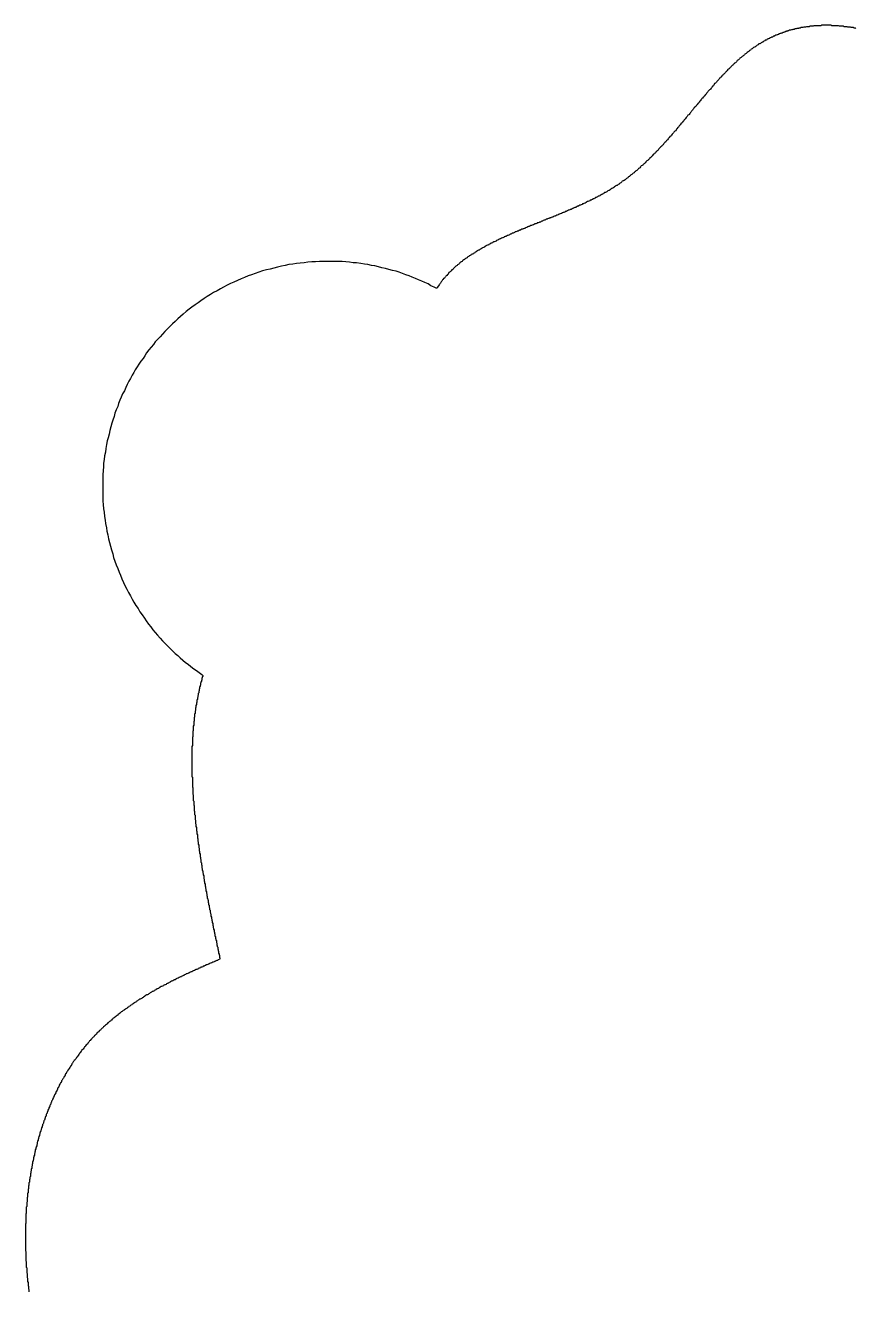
# Model space of a CAD drawing. Header units: millimetres. Extents: x 111 to 2999, y 81 to 1941.
# Drawn here: x 956.9 to 975.25, y 1411.04 to 1439.04 of the extents above; entities that cross this region are included whole.
import ezdxf

# ---------------------------------------------------------------- set-up
doc = ezdxf.new("R2010")
doc.units = ezdxf.units.MM

msp = doc.modelspace()

# ---------------------------------------------------------------- linework, layer by layer
msp.add_polyline3d([(975.25, 1438.973, 0), (975.24, 1438.983, 0), (975.22, 1438.983, 0), (975.21, 1438.983, 0), (975.19, 1438.993, 0), (975.18, 1438.993, 0), (975.16, 1438.993, 0), (975.15, 1438.993, 0), (975.13, 1439.003, 0), (975.12, 1439.003, 0), (975.1, 1439.003, 0), (975.09, 1439.003, 0), (975.07, 1439.003, 0), (975.06, 1439.013, 0), (975.04, 1439.013, 0), (975.02, 1439.013, 0), (975.01, 1439.013, 0), (974.99, 1439.013, 0), (974.98, 1439.023, 0), (974.96, 1439.023, 0), (974.95, 1439.023, 0), (974.93, 1439.023, 0), (974.92, 1439.023, 0), (974.9, 1439.023, 0), (974.89, 1439.023, 0), (974.87, 1439.033, 0), (974.86, 1439.033, 0), (974.84, 1439.033, 0), (974.83, 1439.033, 0), (974.81, 1439.033, 0), (974.8, 1439.033, 0), (974.78, 1439.033, 0), (974.77, 1439.033, 0), (974.75, 1439.033, 0), (974.73, 1439.033, 0), (974.72, 1439.033, 0), (974.7, 1439.043, 0), (974.69, 1439.043, 0), (974.67, 1439.043, 0), (974.66, 1439.043, 0), (974.64, 1439.043, 0), (974.63, 1439.043, 0), (974.61, 1439.043, 0), (974.6, 1439.043, 0), (974.58, 1439.043, 0), (974.57, 1439.043, 0), (974.55, 1439.043, 0), (974.54, 1439.043, 0), (974.52, 1439.043, 0), (974.51, 1439.043, 0), (974.49, 1439.043, 0), (974.48, 1439.033, 0), (974.46, 1439.033, 0), (974.45, 1439.033, 0), (974.43, 1439.033, 0), (974.41, 1439.033, 0), (974.4, 1439.033, 0), (974.38, 1439.033, 0), (974.37, 1439.033, 0), (974.35, 1439.033, 0), (974.34, 1439.033, 0), (974.32, 1439.033, 0), (974.31, 1439.023, 0), (974.29, 1439.023, 0), (974.28, 1439.023, 0), (974.26, 1439.023, 0), (974.25, 1439.023, 0), (974.23, 1439.023, 0), (974.22, 1439.013, 0), (974.2, 1439.013, 0), (974.19, 1439.013, 0), (974.17, 1439.013, 0), (974.16, 1439.013, 0), (974.14, 1439.003, 0), (974.13, 1439.003, 0), (974.11, 1439.003, 0), (974.1, 1439.003, 0), (974.08, 1438.993, 0), (974.07, 1438.993, 0), (974.05, 1438.993, 0), (974.04, 1438.993, 0), (974.02, 1438.983, 0), (974.01, 1438.983, 0), (973.99, 1438.983, 0), (973.98, 1438.973, 0), (973.96, 1438.973, 0), (973.95, 1438.973, 0), (973.93, 1438.963, 0), (973.92, 1438.963, 0), (973.9, 1438.963, 0), (973.89, 1438.953, 0), (973.87, 1438.953, 0), (973.86, 1438.953, 0), (973.84, 1438.943, 0), (973.83, 1438.943, 0), (973.81, 1438.933, 0), (973.8, 1438.933, 0), (973.78, 1438.933, 0), (973.77, 1438.923, 0), (973.75, 1438.923, 0), (973.74, 1438.913, 0), (973.72, 1438.913, 0), (973.71, 1438.903, 0), (973.7, 1438.903, 0), (973.68, 1438.893, 0), (973.67, 1438.893, 0), (973.65, 1438.883, 0), (973.64, 1438.883, 0), (973.62, 1438.873, 0), (973.61, 1438.873, 0), (973.59, 1438.863, 0), (973.58, 1438.863, 0), (973.56, 1438.853, 0), (973.55, 1438.853, 0), (973.54, 1438.843, 0), (973.52, 1438.833, 0), (973.51, 1438.833, 0), (973.49, 1438.823, 0), (973.48, 1438.823, 0), (973.46, 1438.813, 0), (973.45, 1438.803, 0), (973.43, 1438.803, 0), (973.42, 1438.793, 0), (973.41, 1438.783, 0), (973.39, 1438.783, 0), (973.38, 1438.773, 0), (973.36, 1438.763, 0), (973.35, 1438.763, 0), (973.34, 1438.753, 0), (973.32, 1438.743, 0), (973.31, 1438.743, 0), (973.29, 1438.733, 0), (973.28, 1438.723, 0), (973.27, 1438.713, 0), (973.25, 1438.713, 0), (973.24, 1438.703, 0), (973.22, 1438.693, 0), (973.21, 1438.683, 0), (973.2, 1438.673, 0), (973.18, 1438.673, 0), (973.17, 1438.663, 0), (973.16, 1438.653, 0), (973.14, 1438.643, 0), (973.13, 1438.633, 0), (973.11, 1438.633, 0), (973.1, 1438.623, 0), (973.09, 1438.613, 0), (973.07, 1438.603, 0), (973.06, 1438.593, 0), (973.05, 1438.583, 0), (973.03, 1438.573, 0), (973.02, 1438.563, 0), (973.01, 1438.563, 0), (972.99, 1438.553, 0), (972.98, 1438.543, 0), (972.97, 1438.533, 0), (972.96, 1438.523, 0), (972.94, 1438.513, 0), (972.93, 1438.503, 0), (972.92, 1438.493, 0), (972.9, 1438.483, 0), (972.89, 1438.473, 0), (972.88, 1438.463, 0), (972.87, 1438.453, 0), (972.85, 1438.443, 0), (972.84, 1438.433, 0), (972.83, 1438.423, 0), (972.81, 1438.413, 0), (972.8, 1438.403, 0), (972.79, 1438.393, 0), (972.78, 1438.383, 0), (972.77, 1438.373, 0), (972.75, 1438.363, 0), (972.74, 1438.353, 0), (972.73, 1438.343, 0), (972.72, 1438.333, 0), (972.7, 1438.323, 0), (972.69, 1438.313, 0), (972.68, 1438.303, 0), (972.67, 1438.293, 0), (972.66, 1438.283, 0), (972.64, 1438.273, 0), (972.63, 1438.263, 0), (972.62, 1438.253, 0), (972.61, 1438.233, 0), (972.6, 1438.223, 0), (972.59, 1438.213, 0), (972.57, 1438.203, 0), (972.56, 1438.193, 0), (972.55, 1438.183, 0), (972.54, 1438.173, 0), (972.53, 1438.163, 0), (972.52, 1438.153, 0), (972.5, 1438.143, 0), (972.49, 1438.123, 0), (972.48, 1438.113, 0), (972.47, 1438.103, 0), (972.46, 1438.093, 0), (972.45, 1438.083, 0), (972.43, 1438.073, 0), (972.42, 1438.063, 0), (972.41, 1438.043, 0), (972.4, 1438.033, 0), (972.39, 1438.023, 0), (972.38, 1438.013, 0), (972.37, 1438.003, 0), (972.36, 1437.993, 0), (972.34, 1437.973, 0), (972.33, 1437.963, 0), (972.32, 1437.953, 0), (972.31, 1437.943, 0), (972.3, 1437.933, 0), (972.29, 1437.923, 0), (972.28, 1437.903, 0), (972.27, 1437.893, 0), (972.26, 1437.883, 0), (972.24, 1437.873, 0), (972.23, 1437.863, 0), (972.22, 1437.843, 0), (972.21, 1437.833, 0), (972.2, 1437.823, 0), (972.19, 1437.813, 0), (972.18, 1437.803, 0), (972.17, 1437.783, 0), (972.16, 1437.773, 0), (972.15, 1437.763, 0), (972.13, 1437.753, 0), (972.12, 1437.733, 0), (972.11, 1437.723, 0), (972.1, 1437.713, 0), (972.09, 1437.703, 0), (972.08, 1437.683, 0), (972.07, 1437.673, 0), (972.06, 1437.663, 0), (972.05, 1437.653, 0), (972.04, 1437.633, 0), (972.03, 1437.623, 0), (972.02, 1437.613, 0), (972, 1437.603, 0), (971.99, 1437.583, 0), (971.98, 1437.573, 0), (971.97, 1437.563, 0), (971.96, 1437.553, 0), (971.95, 1437.533, 0), (971.94, 1437.523, 0), (971.93, 1437.513, 0), (971.92, 1437.503, 0), (971.91, 1437.483, 0), (971.9, 1437.473, 0), (971.89, 1437.463, 0), (971.88, 1437.453, 0), (971.86, 1437.433, 0), (971.85, 1437.423, 0), (971.84, 1437.413, 0), (971.83, 1437.403, 0), (971.82, 1437.383, 0), (971.81, 1437.373, 0), (971.8, 1437.363, 0), (971.79, 1437.343, 0), (971.78, 1437.333, 0), (971.77, 1437.323, 0), (971.76, 1437.313, 0), (971.75, 1437.293, 0), (971.74, 1437.283, 0), (971.73, 1437.273, 0), (971.72, 1437.253, 0), (971.7, 1437.243, 0), (971.69, 1437.233, 0), (971.68, 1437.223, 0), (971.67, 1437.203, 0), (971.66, 1437.193, 0), (971.65, 1437.183, 0), (971.64, 1437.163, 0), (971.63, 1437.153, 0), (971.62, 1437.143, 0), (971.61, 1437.133, 0), (971.6, 1437.113, 0), (971.59, 1437.103, 0), (971.58, 1437.093, 0), (971.57, 1437.073, 0), (971.56, 1437.063, 0), (971.54, 1437.053, 0), (971.53, 1437.043, 0), (971.52, 1437.023, 0), (971.51, 1437.013, 0), (971.5, 1437.003, 0), (971.49, 1436.983, 0), (971.48, 1436.973, 0), (971.47, 1436.963, 0), (971.46, 1436.953, 0), (971.45, 1436.933, 0), (971.44, 1436.923, 0), (971.43, 1436.913, 0), (971.42, 1436.893, 0), (971.41, 1436.883, 0), (971.39, 1436.873, 0), (971.38, 1436.863, 0), (971.37, 1436.843, 0), (971.36, 1436.833, 0), (971.35, 1436.823, 0), (971.34, 1436.803, 0), (971.33, 1436.793, 0), (971.32, 1436.783, 0), (971.31, 1436.773, 0), (971.3, 1436.753, 0), (971.29, 1436.743, 0), (971.28, 1436.733, 0), (971.27, 1436.713, 0), (971.25, 1436.703, 0), (971.24, 1436.693, 0), (971.23, 1436.683, 0), (971.22, 1436.663, 0), (971.21, 1436.653, 0), (971.2, 1436.643, 0), (971.19, 1436.633, 0), (971.18, 1436.613, 0), (971.17, 1436.603, 0), (971.16, 1436.593, 0), (971.14, 1436.583, 0), (971.13, 1436.563, 0), (971.12, 1436.553, 0), (971.11, 1436.543, 0), (971.1, 1436.533, 0), (971.09, 1436.513, 0), (971.08, 1436.503, 0), (971.07, 1436.493, 0), (971.06, 1436.483, 0), (971.05, 1436.463, 0), (971.03, 1436.453, 0), (971.02, 1436.443, 0), (971.01, 1436.433, 0), (971, 1436.413, 0), (970.99, 1436.403, 0), (970.98, 1436.393, 0), (970.97, 1436.383, 0), (970.96, 1436.373, 0), (970.94, 1436.353, 0), (970.93, 1436.343, 0), (970.92, 1436.333, 0), (970.91, 1436.323, 0), (970.9, 1436.313, 0), (970.89, 1436.293, 0), (970.88, 1436.283, 0), (970.87, 1436.273, 0), (970.85, 1436.263, 0), (970.84, 1436.253, 0), (970.83, 1436.233, 0), (970.82, 1436.223, 0), (970.81, 1436.213, 0), (970.8, 1436.203, 0), (970.78, 1436.193, 0), (970.77, 1436.183, 0), (970.76, 1436.163, 0), (970.75, 1436.153, 0), (970.74, 1436.143, 0), (970.73, 1436.133, 0), (970.72, 1436.123, 0), (970.7, 1436.113, 0), (970.69, 1436.093, 0), (970.68, 1436.083, 0), (970.67, 1436.073, 0), (970.66, 1436.063, 0), (970.65, 1436.053, 0), (970.63, 1436.043, 0), (970.62, 1436.033, 0), (970.61, 1436.023, 0), (970.6, 1436.003, 0), (970.59, 1435.993, 0), (970.57, 1435.983, 0), (970.56, 1435.973, 0), (970.55, 1435.963, 0), (970.54, 1435.953, 0), (970.53, 1435.943, 0), (970.51, 1435.933, 0), (970.5, 1435.923, 0), (970.49, 1435.913, 0), (970.48, 1435.893, 0), (970.47, 1435.883, 0), (970.45, 1435.873, 0), (970.44, 1435.863, 0), (970.43, 1435.853, 0), (970.42, 1435.843, 0), (970.41, 1435.833, 0), (970.39, 1435.823, 0), (970.38, 1435.813, 0), (970.37, 1435.803, 0), (970.36, 1435.793, 0), (970.35, 1435.783, 0), (970.33, 1435.773, 0), (970.32, 1435.763, 0), (970.31, 1435.753, 0), (970.3, 1435.743, 0), (970.28, 1435.733, 0), (970.27, 1435.723, 0), (970.26, 1435.713, 0), (970.25, 1435.703, 0), (970.23, 1435.693, 0), (970.22, 1435.683, 0), (970.21, 1435.673, 0), (970.2, 1435.663, 0), (970.18, 1435.653, 0), (970.17, 1435.643, 0), (970.16, 1435.633, 0), (970.15, 1435.623, 0), (970.13, 1435.613, 0), (970.12, 1435.603, 0), (970.11, 1435.603, 0), (970.09, 1435.593, 0), (970.08, 1435.583, 0), (970.07, 1435.573, 0), (970.06, 1435.563, 0), (970.04, 1435.553, 0), (970.03, 1435.543, 0), (970.02, 1435.533, 0), (970, 1435.523, 0), (969.99, 1435.513, 0), (969.98, 1435.503, 0), (969.96, 1435.503, 0), (969.95, 1435.493, 0), (969.94, 1435.483, 0), (969.92, 1435.473, 0), (969.91, 1435.463, 0), (969.9, 1435.453, 0), (969.88, 1435.443, 0), (969.87, 1435.443, 0), (969.86, 1435.433, 0), (969.84, 1435.423, 0), (969.83, 1435.413, 0), (969.82, 1435.403, 0), (969.8, 1435.393, 0), (969.79, 1435.393, 0), (969.77, 1435.383, 0), (969.76, 1435.373, 0), (969.75, 1435.363, 0), (969.73, 1435.353, 0), (969.72, 1435.343, 0), (969.7, 1435.343, 0), (969.69, 1435.333, 0), (969.67, 1435.323, 0), (969.66, 1435.313, 0), (969.65, 1435.303, 0), (969.63, 1435.303, 0), (969.62, 1435.293, 0), (969.6, 1435.283, 0), (969.59, 1435.273, 0), (969.57, 1435.263, 0), (969.56, 1435.263, 0), (969.54, 1435.253, 0), (969.53, 1435.243, 0), (969.51, 1435.233, 0), (969.5, 1435.233, 0), (969.49, 1435.223, 0), (969.47, 1435.213, 0), (969.46, 1435.203, 0), (969.44, 1435.203, 0), (969.43, 1435.193, 0), (969.41, 1435.183, 0), (969.4, 1435.173, 0), (969.38, 1435.173, 0), (969.37, 1435.163, 0), (969.35, 1435.153, 0), (969.33, 1435.143, 0), (969.32, 1435.143, 0), (969.3, 1435.133, 0), (969.29, 1435.123, 0), (969.27, 1435.113, 0), (969.26, 1435.113, 0), (969.24, 1435.103, 0), (969.23, 1435.093, 0), (969.21, 1435.093, 0), (969.2, 1435.083, 0), (969.18, 1435.073, 0), (969.17, 1435.063, 0), (969.15, 1435.063, 0), (969.13, 1435.053, 0), (969.12, 1435.043, 0), (969.1, 1435.043, 0), (969.09, 1435.033, 0), (969.07, 1435.023, 0), (969.06, 1435.013, 0), (969.04, 1435.013, 0), (969.02, 1435.003, 0), (969.01, 1434.993, 0), (968.99, 1434.993, 0), (968.98, 1434.983, 0), (968.96, 1434.973, 0), (968.94, 1434.973, 0), (968.93, 1434.963, 0), (968.91, 1434.953, 0), (968.9, 1434.953, 0), (968.88, 1434.943, 0), (968.86, 1434.933, 0), (968.85, 1434.923, 0), (968.83, 1434.923, 0), (968.82, 1434.913, 0), (968.8, 1434.903, 0), (968.78, 1434.903, 0), (968.77, 1434.893, 0), (968.75, 1434.883, 0), (968.74, 1434.883, 0), (968.72, 1434.873, 0), (968.7, 1434.863, 0), (968.69, 1434.863, 0), (968.67, 1434.853, 0), (968.65, 1434.843, 0), (968.64, 1434.843, 0), (968.62, 1434.833, 0), (968.61, 1434.823, 0), (968.59, 1434.823, 0), (968.57, 1434.813, 0), (968.56, 1434.803, 0), (968.54, 1434.803, 0), (968.52, 1434.793, 0), (968.51, 1434.783, 0), (968.49, 1434.783, 0), (968.48, 1434.773, 0), (968.46, 1434.773, 0), (968.44, 1434.763, 0), (968.43, 1434.753, 0), (968.41, 1434.753, 0), (968.39, 1434.743, 0), (968.38, 1434.733, 0), (968.36, 1434.733, 0), (968.34, 1434.723, 0), (968.33, 1434.713, 0), (968.31, 1434.713, 0), (968.3, 1434.703, 0), (968.28, 1434.693, 0), (968.26, 1434.693, 0), (968.25, 1434.683, 0), (968.23, 1434.673, 0), (968.21, 1434.673, 0), (968.2, 1434.663, 0), (968.18, 1434.653, 0), (968.16, 1434.653, 0), (968.15, 1434.643, 0), (968.13, 1434.633, 0), (968.12, 1434.633, 0), (968.1, 1434.623, 0), (968.08, 1434.613, 0), (968.07, 1434.613, 0), (968.05, 1434.603, 0), (968.03, 1434.593, 0), (968.02, 1434.593, 0), (968, 1434.583, 0), (967.98, 1434.573, 0), (967.97, 1434.573, 0), (967.95, 1434.563, 0), (967.94, 1434.553, 0), (967.92, 1434.553, 0), (967.9, 1434.543, 0), (967.89, 1434.533, 0), (967.87, 1434.533, 0), (967.85, 1434.523, 0), (967.84, 1434.513, 0), (967.82, 1434.513, 0), (967.81, 1434.503, 0), (967.79, 1434.493, 0), (967.77, 1434.493, 0), (967.76, 1434.483, 0), (967.74, 1434.473, 0), (967.72, 1434.473, 0), (967.71, 1434.463, 0), (967.69, 1434.453, 0), (967.68, 1434.443, 0), (967.66, 1434.443, 0), (967.64, 1434.433, 0), (967.63, 1434.423, 0), (967.61, 1434.423, 0), (967.6, 1434.413, 0), (967.58, 1434.403, 0), (967.56, 1434.393, 0), (967.55, 1434.393, 0), (967.53, 1434.383, 0), (967.52, 1434.373, 0), (967.5, 1434.373, 0), (967.48, 1434.363, 0), (967.47, 1434.353, 0), (967.45, 1434.343, 0), (967.44, 1434.343, 0), (967.42, 1434.333, 0), (967.4, 1434.323, 0), (967.39, 1434.323, 0), (967.37, 1434.313, 0), (967.36, 1434.303, 0), (967.34, 1434.293, 0), (967.33, 1434.293, 0), (967.31, 1434.283, 0), (967.3, 1434.273, 0), (967.28, 1434.263, 0), (967.26, 1434.253, 0), (967.25, 1434.253, 0), (967.23, 1434.243, 0), (967.22, 1434.233, 0), (967.2, 1434.223, 0), (967.19, 1434.223, 0), (967.17, 1434.213, 0), (967.16, 1434.203, 0), (967.14, 1434.193, 0), (967.13, 1434.183, 0), (967.11, 1434.183, 0), (967.09, 1434.173, 0), (967.08, 1434.163, 0), (967.06, 1434.153, 0), (967.05, 1434.143, 0), (967.03, 1434.133, 0), (967.02, 1434.133, 0), (967, 1434.123, 0), (966.99, 1434.113, 0), (966.97, 1434.103, 0), (966.96, 1434.093, 0), (966.94, 1434.083, 0), (966.93, 1434.073, 0), (966.91, 1434.073, 0), (966.9, 1434.063, 0), (966.89, 1434.053, 0), (966.87, 1434.043, 0), (966.86, 1434.033, 0), (966.84, 1434.023, 0), (966.83, 1434.013, 0), (966.81, 1434.003, 0), (966.8, 1433.993, 0), (966.78, 1433.983, 0), (966.77, 1433.983, 0), (966.75, 1433.973, 0), (966.74, 1433.963, 0), (966.73, 1433.953, 0), (966.71, 1433.943, 0), (966.7, 1433.933, 0), (966.68, 1433.923, 0), (966.67, 1433.913, 0), (966.66, 1433.903, 0), (966.64, 1433.893, 0), (966.63, 1433.883, 0), (966.61, 1433.873, 0), (966.6, 1433.863, 0), (966.59, 1433.853, 0), (966.57, 1433.843, 0), (966.56, 1433.833, 0), (966.55, 1433.823, 0), (966.53, 1433.813, 0), (966.52, 1433.803, 0), (966.5, 1433.793, 0), (966.49, 1433.773, 0), (966.48, 1433.763, 0), (966.46, 1433.753, 0), (966.45, 1433.743, 0), (966.44, 1433.733, 0), (966.43, 1433.723, 0), (966.41, 1433.713, 0), (966.4, 1433.703, 0), (966.39, 1433.693, 0), (966.37, 1433.673, 0), (966.36, 1433.663, 0), (966.35, 1433.653, 0), (966.34, 1433.643, 0), (966.32, 1433.633, 0), (966.31, 1433.613, 0), (966.3, 1433.603, 0), (966.29, 1433.593, 0), (966.27, 1433.583, 0), (966.26, 1433.573, 0), (966.25, 1433.553, 0), (966.24, 1433.543, 0), (966.23, 1433.533, 0), (966.21, 1433.513, 0), (966.2, 1433.503, 0), (966.19, 1433.493, 0), (966.18, 1433.483, 0), (966.17, 1433.463, 0), (966.16, 1433.453, 0), (966.14, 1433.443, 0), (966.13, 1433.423, 0), (966.12, 1433.413, 0), (966.11, 1433.403, 0), (966.1, 1433.383, 0), (966.09, 1433.373, 0), (966.08, 1433.353, 0), (966.07, 1433.343, 0), (966.06, 1433.323, 0), (966.05, 1433.313, 0), (966.04, 1433.303, 0), (966.03, 1433.283, 0), (966.02, 1433.273, 0), (966.01, 1433.253, 0), (966, 1433.243, 0), (965.99, 1433.223, 0), (965.93, 1433.253, 0), (965.86, 1433.283, 0), (965.8, 1433.323, 0), (965.73, 1433.353, 0), (965.66, 1433.383, 0), (965.59, 1433.413, 0), (965.52, 1433.443, 0), (965.45, 1433.473, 0), (965.38, 1433.503, 0), (965.31, 1433.523, 0), (965.23, 1433.553, 0), (965.16, 1433.583, 0), (965.09, 1433.603, 0), (965.01, 1433.623, 0), (964.93, 1433.643, 0), (964.86, 1433.663, 0), (964.78, 1433.683, 0), (964.7, 1433.703, 0), (964.62, 1433.723, 0), (964.55, 1433.733, 0), (964.47, 1433.753, 0), (964.39, 1433.763, 0), (964.31, 1433.773, 0), (964.22, 1433.793, 0), (964.14, 1433.793, 0), (964.06, 1433.803, 0), (963.98, 1433.813, 0), (963.9, 1433.823, 0), (963.81, 1433.823, 0), (963.73, 1433.823, 0), (963.65, 1433.823, 0), (963.56, 1433.823, 0), (963.48, 1433.823, 0), (963.4, 1433.823, 0), (963.31, 1433.813, 0), (963.23, 1433.813, 0), (963.14, 1433.803, 0), (963.06, 1433.793, 0), (962.97, 1433.783, 0), (962.89, 1433.773, 0), (962.81, 1433.763, 0), (962.72, 1433.753, 0), (962.64, 1433.733, 0), (962.56, 1433.713, 0), (962.47, 1433.693, 0), (962.39, 1433.673, 0), (962.31, 1433.653, 0), (962.23, 1433.633, 0), (962.14, 1433.613, 0), (962.06, 1433.583, 0), (961.98, 1433.553, 0), (961.9, 1433.523, 0), (961.82, 1433.503, 0), (961.74, 1433.463, 0), (961.67, 1433.433, 0), (961.59, 1433.403, 0), (961.51, 1433.363, 0), (961.43, 1433.333, 0), (961.36, 1433.293, 0), (961.28, 1433.253, 0), (961.21, 1433.213, 0), (961.14, 1433.173, 0), (961.06, 1433.133, 0), (960.99, 1433.093, 0), (960.92, 1433.043, 0), (960.85, 1433.003, 0), (960.78, 1432.953, 0), (960.72, 1432.903, 0), (960.65, 1432.863, 0), (960.58, 1432.813, 0), (960.52, 1432.763, 0), (960.45, 1432.713, 0), (960.39, 1432.653, 0), (960.33, 1432.603, 0), (960.27, 1432.553, 0), (960.21, 1432.493, 0), (960.15, 1432.443, 0), (960.09, 1432.383, 0), (960.04, 1432.333, 0), (959.98, 1432.273, 0), (959.93, 1432.213, 0), (959.88, 1432.153, 0), (959.83, 1432.103, 0), (959.77, 1432.043, 0), (959.73, 1431.983, 0), (959.68, 1431.923, 0), (959.63, 1431.863, 0), (959.58, 1431.803, 0), (959.54, 1431.733, 0), (959.5, 1431.673, 0), (959.45, 1431.613, 0), (959.41, 1431.553, 0), (959.37, 1431.493, 0), (959.33, 1431.423, 0), (959.3, 1431.363, 0), (959.26, 1431.303, 0), (959.22, 1431.233, 0), (959.19, 1431.173, 0), (959.15, 1431.103, 0), (959.12, 1431.033, 0), (959.09, 1430.963, 0), (959.05, 1430.893, 0), (959.02, 1430.823, 0), (958.99, 1430.753, 0), (958.96, 1430.683, 0), (958.94, 1430.613, 0), (958.91, 1430.543, 0), (958.88, 1430.463, 0), (958.86, 1430.393, 0), (958.83, 1430.313, 0), (958.81, 1430.243, 0), (958.79, 1430.163, 0), (958.77, 1430.083, 0), (958.75, 1430.003, 0), (958.73, 1429.923, 0), (958.71, 1429.853, 0), (958.69, 1429.773, 0), (958.68, 1429.683, 0), (958.67, 1429.603, 0), (958.65, 1429.523, 0), (958.64, 1429.443, 0), (958.63, 1429.363, 0), (958.63, 1429.283, 0), (958.62, 1429.193, 0), (958.61, 1429.113, 0), (958.61, 1429.033, 0), (958.61, 1428.943, 0), (958.61, 1428.863, 0), (958.61, 1428.773, 0), (958.61, 1428.693, 0), (958.61, 1428.613, 0), (958.61, 1428.523, 0), (958.62, 1428.443, 0), (958.63, 1428.353, 0), (958.64, 1428.273, 0), (958.65, 1428.183, 0), (958.66, 1428.103, 0), (958.67, 1428.023, 0), (958.69, 1427.933, 0), (958.7, 1427.853, 0), (958.72, 1427.773, 0), (958.74, 1427.683, 0), (958.76, 1427.603, 0), (958.78, 1427.523, 0), (958.8, 1427.443, 0), (958.83, 1427.353, 0), (958.85, 1427.273, 0), (958.88, 1427.193, 0), (958.91, 1427.113, 0), (958.94, 1427.033, 0), (958.97, 1426.953, 0), (959, 1426.883, 0), (959.03, 1426.803, 0), (959.07, 1426.723, 0), (959.1, 1426.653, 0), (959.14, 1426.573, 0), (959.18, 1426.503, 0), (959.22, 1426.423, 0), (959.26, 1426.353, 0), (959.3, 1426.283, 0), (959.34, 1426.213, 0), (959.39, 1426.143, 0), (959.43, 1426.073, 0), (959.48, 1426.003, 0), (959.53, 1425.933, 0), (959.57, 1425.873, 0), (959.62, 1425.803, 0), (959.67, 1425.743, 0), (959.72, 1425.673, 0), (959.77, 1425.613, 0), (959.82, 1425.553, 0), (959.88, 1425.493, 0), (959.93, 1425.433, 0), (959.99, 1425.373, 0), (960.04, 1425.323, 0), (960.1, 1425.263, 0), (960.15, 1425.213, 0), (960.21, 1425.153, 0), (960.27, 1425.103, 0), (960.32, 1425.053, 0), (960.38, 1425.003, 0), (960.44, 1424.953, 0), (960.5, 1424.913, 0), (960.56, 1424.863, 0), (960.62, 1424.813, 0), (960.68, 1424.773, 0), (960.74, 1424.733, 0), (960.8, 1424.683, 0), (960.82, 1424.663, 0), (960.82, 1424.643, 0), (960.81, 1424.633, 0), (960.81, 1424.613, 0), (960.8, 1424.603, 0), (960.8, 1424.583, 0), (960.8, 1424.563, 0), (960.79, 1424.553, 0), (960.79, 1424.533, 0), (960.78, 1424.523, 0), (960.78, 1424.503, 0), (960.77, 1424.493, 0), (960.77, 1424.473, 0), (960.77, 1424.453, 0), (960.76, 1424.443, 0), (960.76, 1424.423, 0), (960.75, 1424.413, 0), (960.75, 1424.393, 0), (960.75, 1424.373, 0), (960.74, 1424.363, 0), (960.74, 1424.343, 0), (960.74, 1424.333, 0), (960.73, 1424.313, 0), (960.73, 1424.293, 0), (960.73, 1424.283, 0), (960.72, 1424.263, 0), (960.72, 1424.253, 0), (960.72, 1424.233, 0), (960.71, 1424.213, 0), (960.71, 1424.203, 0), (960.71, 1424.183, 0), (960.7, 1424.173, 0), (960.7, 1424.153, 0), (960.7, 1424.133, 0), (960.69, 1424.123, 0), (960.69, 1424.103, 0), (960.69, 1424.093, 0), (960.69, 1424.073, 0), (960.68, 1424.053, 0), (960.68, 1424.043, 0), (960.68, 1424.023, 0), (960.67, 1424.003, 0), (960.67, 1423.993, 0), (960.67, 1423.973, 0), (960.67, 1423.963, 0), (960.66, 1423.943, 0), (960.66, 1423.923, 0), (960.66, 1423.913, 0), (960.66, 1423.893, 0), (960.65, 1423.873, 0), (960.65, 1423.863, 0), (960.65, 1423.843, 0), (960.65, 1423.823, 0), (960.64, 1423.813, 0), (960.64, 1423.793, 0), (960.64, 1423.773, 0), (960.64, 1423.763, 0), (960.64, 1423.743, 0), (960.63, 1423.733, 0), (960.63, 1423.713, 0), (960.63, 1423.693, 0), (960.63, 1423.683, 0), (960.63, 1423.663, 0), (960.62, 1423.643, 0), (960.62, 1423.633, 0), (960.62, 1423.613, 0), (960.62, 1423.593, 0), (960.62, 1423.583, 0), (960.62, 1423.563, 0), (960.61, 1423.543, 0), (960.61, 1423.533, 0), (960.61, 1423.513, 0), (960.61, 1423.493, 0), (960.61, 1423.483, 0), (960.61, 1423.463, 0), (960.61, 1423.443, 0), (960.6, 1423.433, 0), (960.6, 1423.413, 0), (960.6, 1423.393, 0), (960.6, 1423.383, 0), (960.6, 1423.363, 0), (960.6, 1423.343, 0), (960.6, 1423.333, 0), (960.6, 1423.313, 0), (960.59, 1423.293, 0), (960.59, 1423.283, 0), (960.59, 1423.263, 0), (960.59, 1423.243, 0), (960.59, 1423.233, 0), (960.59, 1423.213, 0), (960.59, 1423.193, 0), (960.59, 1423.183, 0), (960.59, 1423.163, 0), (960.59, 1423.143, 0), (960.59, 1423.123, 0), (960.59, 1423.113, 0), (960.58, 1423.093, 0), (960.58, 1423.073, 0), (960.58, 1423.063, 0), (960.58, 1423.043, 0), (960.58, 1423.023, 0), (960.58, 1423.013, 0), (960.58, 1422.993, 0), (960.58, 1422.973, 0), (960.58, 1422.963, 0), (960.58, 1422.943, 0), (960.58, 1422.923, 0), (960.58, 1422.903, 0), (960.58, 1422.893, 0), (960.58, 1422.873, 0), (960.58, 1422.853, 0), (960.58, 1422.843, 0), (960.58, 1422.823, 0), (960.58, 1422.803, 0), (960.58, 1422.793, 0), (960.58, 1422.773, 0), (960.58, 1422.753, 0), (960.58, 1422.733, 0), (960.58, 1422.723, 0), (960.58, 1422.703, 0), (960.58, 1422.683, 0), (960.58, 1422.673, 0), (960.58, 1422.653, 0), (960.58, 1422.633, 0), (960.58, 1422.613, 0), (960.58, 1422.603, 0), (960.58, 1422.583, 0), (960.58, 1422.563, 0), (960.58, 1422.543, 0), (960.58, 1422.533, 0), (960.58, 1422.513, 0), (960.58, 1422.493, 0), (960.58, 1422.483, 0), (960.58, 1422.463, 0), (960.58, 1422.443, 0), (960.58, 1422.423, 0), (960.59, 1422.413, 0), (960.59, 1422.393, 0), (960.59, 1422.373, 0), (960.59, 1422.353, 0), (960.59, 1422.343, 0), (960.59, 1422.323, 0), (960.59, 1422.303, 0), (960.59, 1422.293, 0), (960.59, 1422.273, 0), (960.59, 1422.253, 0), (960.59, 1422.233, 0), (960.59, 1422.223, 0), (960.59, 1422.203, 0), (960.6, 1422.183, 0), (960.6, 1422.163, 0), (960.6, 1422.153, 0), (960.6, 1422.133, 0), (960.6, 1422.113, 0), (960.6, 1422.093, 0), (960.6, 1422.083, 0), (960.6, 1422.063, 0), (960.6, 1422.043, 0), (960.61, 1422.023, 0), (960.61, 1422.013, 0), (960.61, 1421.993, 0), (960.61, 1421.973, 0), (960.61, 1421.953, 0), (960.61, 1421.943, 0), (960.61, 1421.923, 0), (960.61, 1421.903, 0), (960.62, 1421.883, 0), (960.62, 1421.873, 0), (960.62, 1421.853, 0), (960.62, 1421.833, 0), (960.62, 1421.813, 0), (960.62, 1421.803, 0), (960.63, 1421.783, 0), (960.63, 1421.763, 0), (960.63, 1421.743, 0), (960.63, 1421.733, 0), (960.63, 1421.713, 0), (960.63, 1421.693, 0), (960.63, 1421.673, 0), (960.64, 1421.663, 0), (960.64, 1421.643, 0), (960.64, 1421.623, 0), (960.64, 1421.603, 0), (960.64, 1421.593, 0), (960.65, 1421.573, 0), (960.65, 1421.553, 0), (960.65, 1421.533, 0), (960.65, 1421.513, 0), (960.65, 1421.503, 0), (960.65, 1421.483, 0), (960.66, 1421.463, 0), (960.66, 1421.443, 0), (960.66, 1421.433, 0), (960.66, 1421.413, 0), (960.66, 1421.393, 0), (960.67, 1421.373, 0), (960.67, 1421.363, 0), (960.67, 1421.343, 0), (960.67, 1421.323, 0), (960.68, 1421.303, 0), (960.68, 1421.283, 0), (960.68, 1421.273, 0), (960.68, 1421.253, 0), (960.68, 1421.233, 0), (960.69, 1421.213, 0), (960.69, 1421.203, 0), (960.69, 1421.183, 0), (960.69, 1421.163, 0), (960.7, 1421.143, 0), (960.7, 1421.123, 0), (960.7, 1421.113, 0), (960.7, 1421.093, 0), (960.7, 1421.073, 0), (960.71, 1421.053, 0), (960.71, 1421.043, 0), (960.71, 1421.023, 0), (960.71, 1421.003, 0), (960.72, 1420.983, 0), (960.72, 1420.963, 0), (960.72, 1420.953, 0), (960.72, 1420.933, 0), (960.73, 1420.913, 0), (960.73, 1420.893, 0), (960.73, 1420.873, 0), (960.73, 1420.863, 0), (960.74, 1420.843, 0), (960.74, 1420.823, 0), (960.74, 1420.803, 0), (960.74, 1420.793, 0), (960.75, 1420.773, 0), (960.75, 1420.753, 0), (960.75, 1420.733, 0), (960.76, 1420.713, 0), (960.76, 1420.703, 0), (960.76, 1420.683, 0), (960.76, 1420.663, 0), (960.77, 1420.643, 0), (960.77, 1420.623, 0), (960.77, 1420.613, 0), (960.78, 1420.593, 0), (960.78, 1420.573, 0), (960.78, 1420.553, 0), (960.78, 1420.533, 0), (960.79, 1420.523, 0), (960.79, 1420.503, 0), (960.79, 1420.483, 0), (960.8, 1420.463, 0), (960.8, 1420.443, 0), (960.8, 1420.433, 0), (960.8, 1420.413, 0), (960.81, 1420.393, 0), (960.81, 1420.373, 0), (960.81, 1420.353, 0), (960.82, 1420.343, 0), (960.82, 1420.323, 0), (960.82, 1420.303, 0), (960.83, 1420.283, 0), (960.83, 1420.263, 0), (960.83, 1420.253, 0), (960.84, 1420.233, 0), (960.84, 1420.213, 0), (960.84, 1420.193, 0), (960.84, 1420.173, 0), (960.85, 1420.163, 0), (960.85, 1420.143, 0), (960.85, 1420.123, 0), (960.86, 1420.103, 0), (960.86, 1420.083, 0), (960.86, 1420.073, 0), (960.87, 1420.053, 0), (960.87, 1420.033, 0), (960.87, 1420.013, 0), (960.88, 1419.993, 0), (960.88, 1419.983, 0), (960.88, 1419.963, 0), (960.89, 1419.943, 0), (960.89, 1419.923, 0), (960.89, 1419.903, 0), (960.9, 1419.883, 0), (960.9, 1419.873, 0), (960.9, 1419.853, 0), (960.91, 1419.833, 0), (960.91, 1419.813, 0), (960.91, 1419.793, 0), (960.92, 1419.783, 0), (960.92, 1419.763, 0), (960.92, 1419.743, 0), (960.93, 1419.723, 0), (960.93, 1419.703, 0), (960.94, 1419.693, 0), (960.94, 1419.673, 0), (960.94, 1419.653, 0), (960.95, 1419.633, 0), (960.95, 1419.613, 0), (960.95, 1419.593, 0), (960.96, 1419.583, 0), (960.96, 1419.563, 0), (960.96, 1419.543, 0), (960.97, 1419.523, 0), (960.97, 1419.503, 0), (960.97, 1419.493, 0), (960.98, 1419.473, 0), (960.98, 1419.453, 0), (960.98, 1419.433, 0), (960.99, 1419.413, 0), (960.99, 1419.403, 0), (961, 1419.383, 0), (961, 1419.363, 0), (961, 1419.343, 0), (961.01, 1419.323, 0), (961.01, 1419.303, 0), (961.01, 1419.293, 0), (961.02, 1419.273, 0), (961.02, 1419.253, 0), (961.03, 1419.233, 0), (961.03, 1419.213, 0), (961.03, 1419.203, 0), (961.04, 1419.183, 0), (961.04, 1419.163, 0), (961.04, 1419.143, 0), (961.05, 1419.123, 0), (961.05, 1419.103, 0), (961.05, 1419.093, 0), (961.06, 1419.073, 0), (961.06, 1419.053, 0), (961.07, 1419.033, 0), (961.07, 1419.013, 0), (961.07, 1419.003, 0), (961.08, 1418.983, 0), (961.08, 1418.963, 0), (961.09, 1418.943, 0), (961.09, 1418.923, 0), (961.09, 1418.903, 0), (961.1, 1418.893, 0), (961.1, 1418.873, 0), (961.1, 1418.853, 0), (961.11, 1418.833, 0), (961.11, 1418.813, 0), (961.12, 1418.803, 0), (961.12, 1418.783, 0), (961.12, 1418.763, 0), (961.13, 1418.743, 0), (961.13, 1418.723, 0), (961.13, 1418.703, 0), (961.14, 1418.693, 0), (961.14, 1418.673, 0), (961.15, 1418.653, 0), (961.15, 1418.633, 0), (961.15, 1418.613, 0), (961.16, 1418.603, 0), (961.16, 1418.583, 0), (961.17, 1418.563, 0), (961.17, 1418.543, 0), (961.17, 1418.523, 0), (961.18, 1418.503, 0), (961.18, 1418.493, 0), (961.19, 1418.473, 0), (961.19, 1418.453, 0), (961.19, 1418.433, 0), (961.2, 1418.413, 0), (961.2, 1418.403, 0), (961.19, 1418.383, 0), (961.18, 1418.383, 0), (961.16, 1418.373, 0), (961.15, 1418.363, 0), (961.13, 1418.363, 0), (961.11, 1418.353, 0), (961.1, 1418.343, 0), (961.08, 1418.343, 0), (961.07, 1418.333, 0), (961.05, 1418.323, 0), (961.04, 1418.323, 0), (961.02, 1418.313, 0), (961, 1418.303, 0), (960.99, 1418.303, 0), (960.97, 1418.293, 0), (960.96, 1418.283, 0), (960.94, 1418.283, 0), (960.93, 1418.273, 0), (960.91, 1418.263, 0), (960.89, 1418.263, 0), (960.88, 1418.253, 0), (960.86, 1418.243, 0), (960.85, 1418.233, 0), (960.83, 1418.233, 0), (960.82, 1418.223, 0), (960.8, 1418.213, 0), (960.78, 1418.213, 0), (960.77, 1418.203, 0), (960.75, 1418.193, 0), (960.74, 1418.193, 0), (960.72, 1418.183, 0), (960.71, 1418.173, 0), (960.69, 1418.163, 0), (960.67, 1418.163, 0), (960.66, 1418.153, 0), (960.64, 1418.143, 0), (960.63, 1418.143, 0), (960.61, 1418.133, 0), (960.6, 1418.123, 0), (960.58, 1418.113, 0), (960.56, 1418.113, 0), (960.55, 1418.103, 0), (960.53, 1418.093, 0), (960.52, 1418.083, 0), (960.5, 1418.083, 0), (960.49, 1418.073, 0), (960.47, 1418.063, 0), (960.45, 1418.063, 0), (960.44, 1418.053, 0), (960.42, 1418.043, 0), (960.41, 1418.033, 0), (960.39, 1418.033, 0), (960.38, 1418.023, 0), (960.36, 1418.013, 0), (960.35, 1418.003, 0), (960.33, 1418.003, 0), (960.31, 1417.993, 0), (960.3, 1417.983, 0), (960.28, 1417.973, 0), (960.27, 1417.973, 0), (960.25, 1417.963, 0), (960.24, 1417.953, 0), (960.22, 1417.943, 0), (960.21, 1417.933, 0), (960.19, 1417.933, 0), (960.18, 1417.923, 0), (960.16, 1417.913, 0), (960.14, 1417.903, 0), (960.13, 1417.903, 0), (960.11, 1417.893, 0), (960.1, 1417.883, 0), (960.08, 1417.873, 0), (960.07, 1417.863, 0), (960.05, 1417.863, 0), (960.04, 1417.853, 0), (960.02, 1417.843, 0), (960.01, 1417.833, 0), (959.99, 1417.823, 0), (959.98, 1417.823, 0), (959.96, 1417.813, 0), (959.95, 1417.803, 0), (959.93, 1417.793, 0), (959.91, 1417.783, 0), (959.9, 1417.783, 0), (959.88, 1417.773, 0), (959.87, 1417.763, 0), (959.85, 1417.753, 0), (959.84, 1417.743, 0), (959.82, 1417.733, 0), (959.81, 1417.733, 0), (959.79, 1417.723, 0), (959.78, 1417.713, 0), (959.76, 1417.703, 0), (959.75, 1417.693, 0), (959.73, 1417.683, 0), (959.72, 1417.673, 0), (959.7, 1417.673, 0), (959.69, 1417.663, 0), (959.67, 1417.653, 0), (959.66, 1417.643, 0), (959.64, 1417.633, 0), (959.63, 1417.623, 0), (959.61, 1417.613, 0), (959.6, 1417.603, 0), (959.58, 1417.603, 0), (959.57, 1417.593, 0), (959.55, 1417.583, 0), (959.54, 1417.573, 0), (959.53, 1417.563, 0), (959.51, 1417.553, 0), (959.5, 1417.543, 0), (959.48, 1417.533, 0), (959.47, 1417.523, 0), (959.45, 1417.513, 0), (959.44, 1417.503, 0), (959.42, 1417.503, 0), (959.41, 1417.493, 0), (959.39, 1417.483, 0), (959.38, 1417.473, 0), (959.36, 1417.463, 0), (959.35, 1417.453, 0), (959.34, 1417.443, 0), (959.32, 1417.433, 0), (959.31, 1417.423, 0), (959.29, 1417.413, 0), (959.28, 1417.403, 0), (959.26, 1417.393, 0), (959.25, 1417.383, 0), (959.23, 1417.373, 0), (959.22, 1417.363, 0), (959.21, 1417.353, 0), (959.19, 1417.343, 0), (959.18, 1417.333, 0), (959.16, 1417.323, 0), (959.15, 1417.313, 0), (959.14, 1417.303, 0), (959.12, 1417.293, 0), (959.11, 1417.283, 0), (959.09, 1417.273, 0), (959.08, 1417.263, 0), (959.06, 1417.253, 0), (959.05, 1417.243, 0), (959.04, 1417.233, 0), (959.02, 1417.223, 0), (959.01, 1417.213, 0), (959, 1417.203, 0), (958.98, 1417.193, 0), (958.97, 1417.183, 0), (958.95, 1417.173, 0), (958.94, 1417.153, 0), (958.93, 1417.143, 0), (958.91, 1417.133, 0), (958.9, 1417.123, 0), (958.89, 1417.113, 0), (958.87, 1417.103, 0), (958.86, 1417.093, 0), (958.84, 1417.083, 0), (958.83, 1417.073, 0), (958.82, 1417.063, 0), (958.8, 1417.043, 0), (958.79, 1417.033, 0), (958.78, 1417.023, 0), (958.76, 1417.013, 0), (958.75, 1417.003, 0), (958.74, 1416.993, 0), (958.72, 1416.983, 0), (958.71, 1416.963, 0), (958.7, 1416.953, 0), (958.69, 1416.943, 0), (958.67, 1416.933, 0), (958.66, 1416.923, 0), (958.65, 1416.913, 0), (958.63, 1416.893, 0), (958.62, 1416.883, 0), (958.61, 1416.873, 0), (958.6, 1416.863, 0), (958.58, 1416.853, 0), (958.57, 1416.833, 0), (958.56, 1416.823, 0), (958.54, 1416.813, 0), (958.53, 1416.803, 0), (958.52, 1416.783, 0), (958.51, 1416.773, 0), (958.49, 1416.763, 0), (958.48, 1416.753, 0), (958.47, 1416.733, 0), (958.46, 1416.723, 0), (958.44, 1416.713, 0), (958.43, 1416.703, 0), (958.42, 1416.683, 0), (958.41, 1416.673, 0), (958.4, 1416.663, 0), (958.38, 1416.653, 0), (958.37, 1416.633, 0), (958.36, 1416.623, 0), (958.35, 1416.613, 0), (958.34, 1416.593, 0), (958.32, 1416.583, 0), (958.31, 1416.573, 0), (958.3, 1416.553, 0), (958.29, 1416.543, 0), (958.28, 1416.533, 0), (958.27, 1416.513, 0), (958.25, 1416.503, 0), (958.24, 1416.493, 0), (958.23, 1416.473, 0), (958.22, 1416.463, 0), (958.21, 1416.453, 0), (958.2, 1416.433, 0), (958.19, 1416.423, 0), (958.18, 1416.403, 0), (958.16, 1416.393, 0), (958.15, 1416.383, 0), (958.14, 1416.363, 0), (958.13, 1416.353, 0), (958.12, 1416.333, 0), (958.11, 1416.323, 0), (958.1, 1416.313, 0), (958.09, 1416.293, 0), (958.08, 1416.283, 0), (958.07, 1416.263, 0), (958.06, 1416.253, 0), (958.05, 1416.233, 0), (958.04, 1416.223, 0), (958.03, 1416.213, 0), (958.02, 1416.193, 0), (958.01, 1416.183, 0), (958, 1416.163, 0), (957.98, 1416.153, 0), (957.97, 1416.133, 0), (957.96, 1416.123, 0), (957.95, 1416.103, 0), (957.94, 1416.093, 0), (957.93, 1416.073, 0), (957.93, 1416.063, 0), (957.92, 1416.053, 0), (957.91, 1416.033, 0), (957.9, 1416.023, 0), (957.89, 1416.003, 0), (957.88, 1415.993, 0), (957.87, 1415.973, 0), (957.86, 1415.963, 0), (957.85, 1415.943, 0), (957.84, 1415.933, 0), (957.83, 1415.913, 0), (957.82, 1415.903, 0), (957.81, 1415.883, 0), (957.8, 1415.863, 0), (957.79, 1415.853, 0), (957.78, 1415.833, 0), (957.78, 1415.823, 0), (957.77, 1415.803, 0), (957.76, 1415.793, 0), (957.75, 1415.773, 0), (957.74, 1415.763, 0), (957.73, 1415.743, 0), (957.72, 1415.733, 0), (957.71, 1415.713, 0), (957.7, 1415.703, 0), (957.7, 1415.683, 0), (957.69, 1415.663, 0), (957.68, 1415.653, 0), (957.67, 1415.633, 0), (957.66, 1415.623, 0), (957.65, 1415.603, 0), (957.65, 1415.593, 0), (957.64, 1415.573, 0), (957.63, 1415.553, 0), (957.62, 1415.543, 0), (957.61, 1415.523, 0), (957.61, 1415.513, 0), (957.6, 1415.493, 0), (957.59, 1415.473, 0), (957.58, 1415.463, 0), (957.57, 1415.443, 0), (957.57, 1415.433, 0), (957.56, 1415.413, 0), (957.55, 1415.393, 0), (957.54, 1415.383, 0), (957.54, 1415.363, 0), (957.53, 1415.353, 0), (957.52, 1415.333, 0), (957.51, 1415.313, 0), (957.51, 1415.303, 0), (957.5, 1415.283, 0), (957.49, 1415.263, 0), (957.48, 1415.253, 0), (957.48, 1415.233, 0), (957.47, 1415.213, 0), (957.46, 1415.203, 0), (957.46, 1415.183, 0), (957.45, 1415.173, 0), (957.44, 1415.153, 0), (957.44, 1415.133, 0), (957.43, 1415.123, 0), (957.42, 1415.103, 0), (957.42, 1415.083, 0), (957.41, 1415.073, 0), (957.4, 1415.053, 0), (957.4, 1415.033, 0), (957.39, 1415.023, 0), (957.38, 1415.003, 0), (957.38, 1414.983, 0), (957.37, 1414.973, 0), (957.36, 1414.953, 0), (957.36, 1414.933, 0), (957.35, 1414.913, 0), (957.34, 1414.903, 0), (957.34, 1414.883, 0), (957.33, 1414.863, 0), (957.33, 1414.853, 0), (957.32, 1414.833, 0), (957.31, 1414.813, 0), (957.31, 1414.803, 0), (957.3, 1414.783, 0), (957.3, 1414.763, 0), (957.29, 1414.753, 0), (957.28, 1414.733, 0), (957.28, 1414.713, 0), (957.27, 1414.693, 0), (957.27, 1414.683, 0), (957.26, 1414.663, 0), (957.26, 1414.643, 0), (957.25, 1414.633, 0), (957.25, 1414.613, 0), (957.24, 1414.593, 0), (957.23, 1414.573, 0), (957.23, 1414.563, 0), (957.22, 1414.543, 0), (957.22, 1414.523, 0), (957.21, 1414.503, 0), (957.21, 1414.493, 0), (957.2, 1414.473, 0), (957.2, 1414.453, 0), (957.19, 1414.443, 0), (957.19, 1414.423, 0), (957.18, 1414.403, 0), (957.18, 1414.383, 0), (957.17, 1414.373, 0), (957.17, 1414.353, 0), (957.16, 1414.333, 0), (957.16, 1414.313, 0), (957.16, 1414.303, 0), (957.15, 1414.283, 0), (957.15, 1414.263, 0), (957.14, 1414.243, 0), (957.14, 1414.233, 0), (957.13, 1414.213, 0), (957.13, 1414.193, 0), (957.12, 1414.173, 0), (957.12, 1414.153, 0), (957.12, 1414.143, 0), (957.11, 1414.123, 0), (957.11, 1414.103, 0), (957.1, 1414.083, 0), (957.1, 1414.073, 0), (957.1, 1414.053, 0), (957.09, 1414.033, 0), (957.09, 1414.013, 0), (957.08, 1414.003, 0), (957.08, 1413.983, 0), (957.08, 1413.963, 0), (957.07, 1413.943, 0), (957.07, 1413.923, 0), (957.06, 1413.913, 0), (957.06, 1413.893, 0), (957.06, 1413.873, 0), (957.05, 1413.853, 0), (957.05, 1413.843, 0), (957.05, 1413.823, 0), (957.04, 1413.803, 0), (957.04, 1413.783, 0), (957.04, 1413.763, 0), (957.03, 1413.753, 0), (957.03, 1413.733, 0), (957.03, 1413.713, 0), (957.02, 1413.693, 0), (957.02, 1413.673, 0), (957.02, 1413.663, 0), (957.01, 1413.643, 0), (957.01, 1413.623, 0), (957.01, 1413.603, 0), (957.01, 1413.583, 0), (957, 1413.573, 0), (957, 1413.553, 0), (957, 1413.533, 0), (956.99, 1413.513, 0), (956.99, 1413.493, 0), (956.99, 1413.483, 0), (956.99, 1413.463, 0), (956.98, 1413.443, 0), (956.98, 1413.423, 0), (956.98, 1413.403, 0), (956.98, 1413.393, 0), (956.97, 1413.373, 0), (956.97, 1413.353, 0), (956.97, 1413.333, 0), (956.97, 1413.313, 0), (956.96, 1413.303, 0), (956.96, 1413.283, 0), (956.96, 1413.263, 0), (956.96, 1413.243, 0), (956.96, 1413.223, 0), (956.95, 1413.213, 0), (956.95, 1413.193, 0), (956.95, 1413.173, 0), (956.95, 1413.153, 0), (956.95, 1413.133, 0), (956.94, 1413.113, 0), (956.94, 1413.103, 0), (956.94, 1413.083, 0), (956.94, 1413.063, 0), (956.94, 1413.043, 0), (956.94, 1413.023, 0), (956.93, 1413.013, 0), (956.93, 1412.993, 0), (956.93, 1412.973, 0), (956.93, 1412.953, 0), (956.93, 1412.933, 0), (956.93, 1412.923, 0), (956.92, 1412.903, 0), (956.92, 1412.883, 0), (956.92, 1412.863, 0), (956.92, 1412.843, 0), (956.92, 1412.823, 0), (956.92, 1412.813, 0), (956.92, 1412.793, 0), (956.92, 1412.773, 0), (956.91, 1412.753, 0), (956.91, 1412.733, 0), (956.91, 1412.723, 0), (956.91, 1412.703, 0), (956.91, 1412.683, 0), (956.91, 1412.663, 0), (956.91, 1412.643, 0), (956.91, 1412.623, 0), (956.91, 1412.613, 0), (956.91, 1412.593, 0), (956.91, 1412.573, 0), (956.91, 1412.553, 0), (956.9, 1412.533, 0), (956.9, 1412.523, 0), (956.9, 1412.503, 0), (956.9, 1412.483, 0), (956.9, 1412.463, 0), (956.9, 1412.443, 0), (956.9, 1412.423, 0), (956.9, 1412.413, 0), (956.9, 1412.393, 0), (956.9, 1412.373, 0), (956.9, 1412.353, 0), (956.9, 1412.333, 0), (956.9, 1412.323, 0), (956.9, 1412.303, 0), (956.9, 1412.283, 0), (956.9, 1412.263, 0), (956.9, 1412.243, 0), (956.9, 1412.233, 0), (956.9, 1412.213, 0), (956.9, 1412.193, 0), (956.9, 1412.173, 0), (956.9, 1412.153, 0), (956.9, 1412.133, 0), (956.9, 1412.123, 0), (956.9, 1412.103, 0), (956.9, 1412.083, 0), (956.9, 1412.063, 0), (956.9, 1412.043, 0), (956.9, 1412.033, 0), (956.9, 1412.013, 0), (956.9, 1411.993, 0), (956.9, 1411.973, 0), (956.9, 1411.953, 0), (956.9, 1411.943, 0), (956.91, 1411.923, 0), (956.91, 1411.903, 0), (956.91, 1411.883, 0), (956.91, 1411.863, 0), (956.91, 1411.853, 0), (956.91, 1411.833, 0), (956.91, 1411.813, 0), (956.91, 1411.793, 0), (956.91, 1411.773, 0), (956.91, 1411.763, 0), (956.91, 1411.743, 0), (956.91, 1411.723, 0), (956.92, 1411.703, 0), (956.92, 1411.693, 0), (956.92, 1411.673, 0), (956.92, 1411.653, 0), (956.92, 1411.633, 0), (956.92, 1411.613, 0), (956.92, 1411.603, 0), (956.92, 1411.583, 0), (956.93, 1411.563, 0), (956.93, 1411.543, 0), (956.93, 1411.523, 0), (956.93, 1411.513, 0), (956.93, 1411.493, 0), (956.93, 1411.473, 0), (956.93, 1411.453, 0), (956.94, 1411.443, 0), (956.94, 1411.423, 0), (956.94, 1411.403, 0), (956.94, 1411.383, 0), (956.94, 1411.363, 0), (956.94, 1411.353, 0), (956.95, 1411.333, 0), (956.95, 1411.313, 0), (956.95, 1411.293, 0), (956.95, 1411.283, 0), (956.95, 1411.263, 0), (956.96, 1411.243, 0), (956.96, 1411.223, 0), (956.96, 1411.213, 0), (956.96, 1411.193, 0), (956.96, 1411.173, 0), (956.97, 1411.153, 0), (956.97, 1411.143, 0), (956.97, 1411.123, 0), (956.97, 1411.103, 0), (956.98, 1411.083, 0), (956.98, 1411.073, 0), (956.98, 1411.053, 0), (956.98, 1411.033, 0)])

doc.saveas('drawing.dxf')
